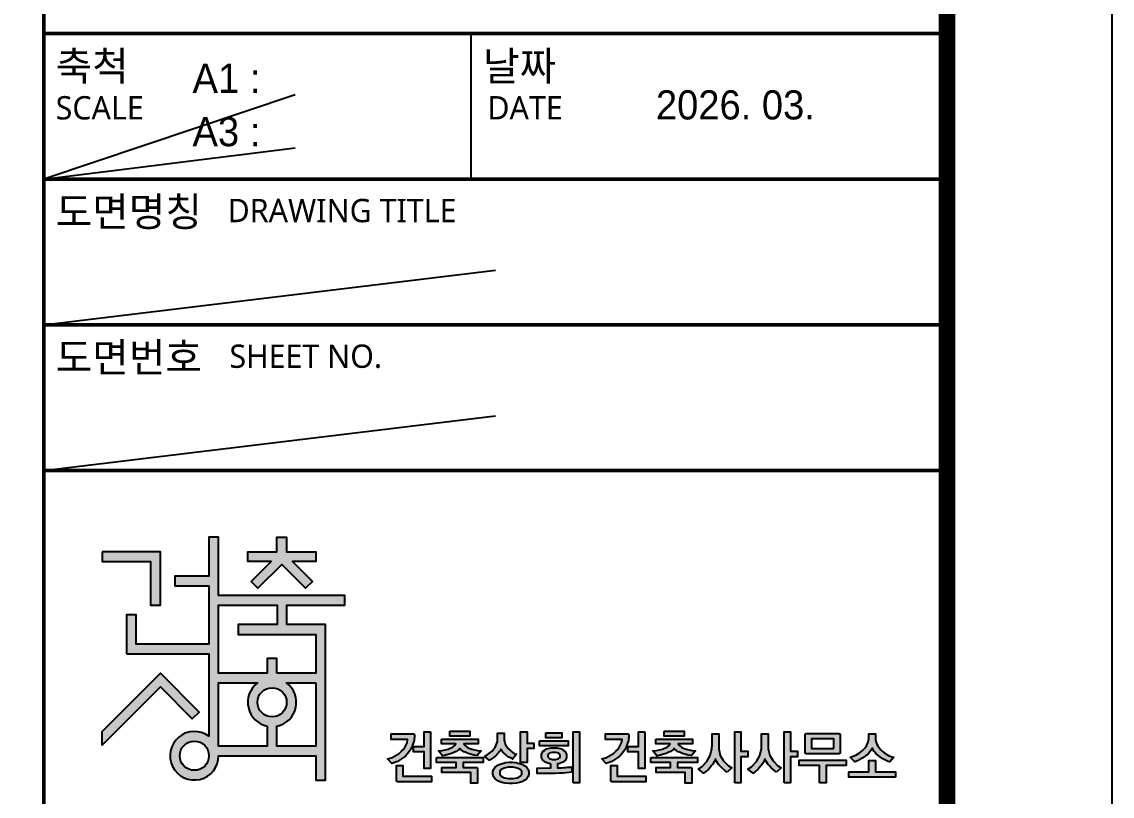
# Model space of a CAD drawing. Header units: millimetres. Extents: x 0 to 841, y 0 to 594.
# Drawn here: x 728.7 to 841, y 76.5 to 156.2 of the extents above; entities that cross this region are included whole.
import ezdxf

# ---------------------------------------------------------------- set-up
doc = ezdxf.new("R2010")
doc.units = ezdxf.units.MM
doc.header["$MEASUREMENT"] = 0
doc.layers.add('A-TEXT-NOTE', color=7, linetype='Continuous')
doc.layers.add('G3TITLE', color=7, linetype='Continuous')
doc.layers.add('no plot', color=191, linetype='Continuous', plot=False)
doc.styles.add('Gtx', font='')
doc.styles.add('간삼타이틀', font='malgun.ttf')
doc.styles.get('Gtx').set_extended_font_data('Dotum')

# ---------------------------------------------------------------- blocks, each defined once
blk = doc.blocks.new('A$C13fab443')
at = {"layer": 'G3TITLE'}
h = blk.add_hatch(color=1, dxfattribs=at)
h.paths.add_polyline_path([(-35.5, 1.36), (-35.72, 1.39), (-36.07, 1.53), (-36.2, 1.64), (-36.33, 1.74), (-36.46, 2.01), (-36.46, 2.17), (-36.46, 2.36), (-36.29, 2.66), (-36.11, 2.77), (-35.93, 2.89), (-35.46, 3), (-35.17, 3), (-34.87, 3), (-34.4, 2.89), (-34.23, 2.77), (-34.05, 2.66), (-33.87, 2.36), (-33.87, 2.17), (-33.87, 2.02), (-34, 1.75), (-34.13, 1.64), (-34.25, 1.54), (-34.59, 1.4), (-34.8, 1.37), (-34.8, 0.94), (-34.72, 0.94), (-34.54, 0.95), (-34.45, 0.96), (-34.35, 0.96), (-34.16, 0.97), (-34.06, 0.98), (-33.96, 0.98), (-33.77, 1), (-33.68, 1.01), (-33.59, 1.01), (-33.42, 1.03), (-33.35, 1.05), (-33.35, 0.49), (-33.62, 0.46), (-34.27, 0.4), (-34.65, 0.39), (-35.04, 0.37), (-35.85, 0.36), (-36.29, 0.36), (-36.89, 0.36), (-36.89, 0.92), (-35.5, 0.93)])
h.paths.add_polyline_path([(-38.61, 1.51), (-38.61, 4.64), (-37.95, 4.64), (-37.95, 3.5), (-37.26, 3.5), (-37.26, 2.94), (-37.95, 2.94), (-37.95, 1.51)])
h.paths.add_polyline_path([(-12.26, 0.5), (-12.45, 0.63), (-12.8, 0.93), (-12.96, 1.12), (-13.13, 1.3), (-13.37, 1.67), (-13.46, 1.86), (-13.49, 1.77), (-13.58, 1.57), (-13.65, 1.47), (-13.71, 1.37), (-13.85, 1.17), (-13.93, 1.07), (-14.01, 0.98), (-14.19, 0.79), (-14.29, 0.7), (-14.38, 0.61), (-14.57, 0.45), (-14.67, 0.38), (-15.21, 0.81), (-14.85, 1.04), (-14.32, 1.58), (-14.15, 1.91), (-13.98, 2.23), (-13.81, 2.94), (-13.81, 3.32), (-13.81, 4.45), (-13.12, 4.45), (-13.12, 3.29), (-13.12, 2.9), (-12.95, 2.23), (-12.79, 1.94), (-12.62, 1.65), (-12.11, 1.15), (-11.77, 0.94)])
h.paths.add_polyline_path([(-9.16, 4.48), (-5.86, 4.48), (-5.82, 4.48), (-5.76, 4.46), (-5.74, 4.44), (-5.72, 4.42), (-5.7, 4.36), (-5.7, 4.32), (-5.7, 2.55), (-5.7, 2.51), (-5.72, 2.44), (-5.74, 2.42), (-5.76, 2.41), (-5.82, 2.39), (-5.86, 2.39), (-9.17, 2.39), (-9.21, 2.39), (-9.27, 2.41), (-9.29, 2.42), (-9.31, 2.44), (-9.32, 2.5), (-9.32, 2.55), (-9.32, 4.32), (-9.32, 4.36), (-9.31, 4.42), (-9.29, 4.44), (-9.27, 4.46), (-9.21, 4.48)])
h.paths.add_polyline_path([(-11.48, -0.59), (-11.48, 4.64), (-10.82, 4.64), (-10.82, 2.67), (-10.11, 2.67), (-10.11, 2.08), (-10.82, 2.08), (-10.82, -0.59)])
h.paths.add_polyline_path([(-17.35, 0.5), (-17.54, 0.63), (-17.89, 0.93), (-18.06, 1.12), (-18.22, 1.3), (-18.47, 1.67), (-18.55, 1.86), (-18.58, 1.77), (-18.68, 1.57), (-18.74, 1.47), (-18.8, 1.37), (-18.94, 1.17), (-19.03, 1.07), (-19.11, 0.98), (-19.28, 0.79), (-19.38, 0.7), (-19.47, 0.61), (-19.67, 0.45), (-19.77, 0.38), (-20.3, 0.81), (-19.95, 1.04), (-19.42, 1.58), (-19.25, 1.91), (-19.08, 2.23), (-18.91, 2.94), (-18.9, 3.32), (-18.9, 4.45), (-18.21, 4.45), (-18.21, 3.29), (-18.21, 2.9), (-18.05, 2.23), (-17.88, 1.94), (-17.71, 1.65), (-17.21, 1.15), (-16.86, 0.94)])
h.paths.add_polyline_path([(-23.83, 4.71), (-21.77, 4.71), (-21.77, 4.21), (-23.83, 4.21)])
h.paths.add_polyline_path([(-16.57, -0.59), (-16.57, 4.64), (-15.92, 4.64), (-15.92, 2.67), (-15.2, 2.67), (-15.2, 2.08), (-15.92, 2.08), (-15.92, -0.59)])
h.paths.add_polyline_path([(-24.7, 3.91), (-20.9, 3.91), (-20.9, 3.41), (-22.38, 3.41), (-22.3, 3.27), (-22, 3.04), (-21.78, 2.95), (-21.56, 2.86), (-20.97, 2.74), (-20.61, 2.7), (-21, 2.2), (-21.35, 2.26), (-21.93, 2.41), (-22.15, 2.51), (-22.38, 2.6), (-22.69, 2.82), (-22.79, 2.94), (-22.88, 2.82), (-23.19, 2.62), (-23.41, 2.52), (-23.64, 2.43), (-24.23, 2.26), (-24.59, 2.19), (-25, 2.69), (-24.61, 2.74), (-24.01, 2.87), (-23.79, 2.96), (-23.57, 3.05), (-23.28, 3.27), (-23.21, 3.4), (-24.7, 3.4)])
h.paths.add_polyline_path([(-25.21, 2.01), (-20.38, 2.01), (-20.38, 1.48), (-22.46, 1.48), (-22.46, 0.99), (-21.15, 0.99), (-21.1, 0.99), (-21.04, 0.97), (-21.02, 0.95), (-21, 0.93), (-20.98, 0.87), (-20.98, 0.82), (-20.98, -0.62), (-21.66, -0.62), (-21.66, 0.45), (-24.66, 0.45), (-24.66, 0.99), (-23.17, 0.99), (-23.17, 1.48), (-25.21, 1.48)])
h.paths.add_polyline_path([(-25.83, 4.64), (-25.83, 0.88), (-26.48, 0.88), (-26.48, 2.59), (-27.56, 2.59), (-27.56, 3.15), (-26.48, 3.15), (-26.48, 4.64)])
h.paths.add_polyline_path([(-29.17, -0.49), (-29.21, -0.49), (-29.28, -0.47), (-29.29, -0.46), (-29.31, -0.44), (-29.32, -0.37), (-29.32, -0.33), (-29.32, 1.2), (-28.66, 1.2), (-28.66, 0.07), (-25.7, 0.07), (-25.7, -0.49)])
h.paths.add_polyline_path([(-33.21, -0.59), (-33.21, 4.64), (-32.55, 4.64), (-32.55, -0.59)])
h.paths.add_polyline_path([(-27.61, 4.43), (-27.57, 4.43), (-27.51, 4.41), (-27.49, 4.39), (-27.47, 4.37), (-27.45, 4.31), (-27.45, 4.26), (-27.49, 3.76), (-27.82, 2.89), (-28.1, 2.53), (-28.38, 2.16), (-29.23, 1.59), (-29.8, 1.38), (-30.23, 1.88), (-29.77, 2.02), (-29.06, 2.41), (-28.8, 2.66), (-28.54, 2.91), (-28.23, 3.51), (-28.17, 3.87), (-29.88, 3.87), (-29.88, 4.43)])
h.paths.add_polyline_path([(-36.66, 3.73), (-33.7, 3.73), (-33.7, 3.21), (-36.66, 3.21)])
h.paths.add_polyline_path([(-36, 4.56), (-34.36, 4.56), (-34.36, 4.05), (-36, 4.05)])
h.paths.add_polyline_path([(0, 0), (-4.83, 0), (-4.83, 0.55), (-2.76, 0.55), (-2.76, 1.69), (-2.08, 1.69), (-2.08, 0.55), (0, 0.55)])
h.paths.add_polyline_path([(-4.67, 2.04), (-4.47, 2.1), (-4.09, 2.26), (-3.92, 2.36), (-3.74, 2.46), (-3.44, 2.69), (-3.31, 2.82), (-3.19, 2.94), (-2.99, 3.22), (-2.92, 3.37), (-2.85, 3.53), (-2.77, 3.85), (-2.77, 4.01), (-2.77, 4.46), (-2.06, 4.46), (-2.06, 4.01), (-2.06, 3.85), (-1.99, 3.54), (-1.92, 3.38), (-1.84, 3.22), (-1.64, 2.94), (-1.51, 2.8), (-1.38, 2.67), (-1.09, 2.43), (-0.91, 2.33), (-0.74, 2.23), (-0.38, 2.08), (-0.19, 2.03), (-0.61, 1.55), (-0.76, 1.6), (-1.04, 1.72), (-1.18, 1.8), (-1.32, 1.87), (-1.57, 2.04), (-1.69, 2.13), (-1.81, 2.22), (-2.02, 2.42), (-2.12, 2.53), (-2.21, 2.63), (-2.36, 2.85), (-2.42, 2.97), (-2.54, 2.72), (-2.9, 2.3), (-3.13, 2.13), (-3.37, 1.96), (-3.91, 1.66), (-4.21, 1.55)])
h.paths.add_polyline_path([(-7.83, -0.59), (-7.83, 1.17), (-9.92, 1.17), (-9.92, 1.73), (-5.1, 1.73), (-5.1, 1.17), (-7.16, 1.17), (-7.16, -0.59)])
h.paths.add_polyline_path([(-47.27, 2.01), (-42.45, 2.01), (-42.45, 1.48), (-44.53, 1.48), (-44.53, 0.99), (-43.22, 0.99), (-43.17, 0.99), (-43.11, 0.97), (-43.09, 0.95), (-43.07, 0.93), (-43.05, 0.87), (-43.05, 0.82), (-43.05, -0.62), (-43.73, -0.62), (-43.73, 0.45), (-46.73, 0.45), (-46.73, 0.99), (-45.24, 0.99), (-45.24, 1.48), (-47.27, 1.48)])
h.paths.add_polyline_path([(-51.24, -0.49), (-51.28, -0.49), (-51.34, -0.47), (-51.36, -0.46), (-51.38, -0.44), (-51.39, -0.37), (-51.39, -0.33), (-51.39, 1.2), (-50.73, 1.2), (-50.73, 0.07), (-47.77, 0.07), (-47.77, -0.49)])
h.paths.add_polyline_path([(-47.89, 4.64), (-47.89, 0.88), (-48.55, 0.88), (-48.55, 2.59), (-49.63, 2.59), (-49.63, 3.15), (-48.55, 3.15), (-48.55, 4.64)])
h.paths.add_polyline_path([(-49.68, 4.43), (-49.64, 4.43), (-49.57, 4.41), (-49.56, 4.39), (-49.54, 4.37), (-49.52, 4.31), (-49.52, 4.26), (-49.56, 3.76), (-49.89, 2.89), (-50.17, 2.53), (-50.45, 2.16), (-51.3, 1.59), (-51.87, 1.38), (-52.3, 1.88), (-51.84, 2.02), (-51.12, 2.41), (-50.87, 2.66), (-50.61, 2.91), (-50.3, 3.51), (-50.24, 3.87), (-51.95, 3.87), (-51.95, 4.43)])
h.paths.add_polyline_path([(-46.77, 3.91), (-42.97, 3.91), (-42.97, 3.41), (-44.45, 3.41), (-44.37, 3.27), (-44.07, 3.04), (-43.85, 2.95), (-43.63, 2.86), (-43.04, 2.74), (-42.68, 2.7), (-43.07, 2.2), (-43.42, 2.26), (-44, 2.41), (-44.22, 2.51), (-44.45, 2.6), (-44.76, 2.82), (-44.86, 2.94), (-44.94, 2.82), (-45.26, 2.62), (-45.48, 2.52), (-45.71, 2.43), (-46.3, 2.26), (-46.66, 2.19), (-47.06, 2.69), (-46.68, 2.74), (-46.08, 2.87), (-45.86, 2.96), (-45.64, 3.05), (-45.35, 3.27), (-45.28, 3.4), (-46.77, 3.4)])
h.paths.add_polyline_path([(-45.9, 4.71), (-43.84, 4.71), (-43.84, 4.21), (-45.9, 4.21)])
h.paths.add_polyline_path([(-39.62, 1.52), (-39.42, 1.52), (-39.06, 1.48), (-38.89, 1.44), (-38.72, 1.4), (-38.42, 1.3), (-38.3, 1.23), (-38.17, 1.16), (-37.98, 0.98), (-37.91, 0.88), (-37.84, 0.78), (-37.77, 0.55), (-37.77, 0.41), (-37.77, 0.28), (-37.84, 0.04), (-37.91, -0.06), (-37.98, -0.16), (-38.17, -0.33), (-38.3, -0.4), (-38.42, -0.47), (-38.72, -0.58), (-38.89, -0.61), (-39.06, -0.65), (-39.43, -0.68), (-39.63, -0.68), (-39.83, -0.68), (-40.2, -0.65), (-40.37, -0.61), (-40.54, -0.58), (-40.83, -0.47), (-40.95, -0.4), (-41.07, -0.33), (-41.26, -0.16), (-41.33, -0.06), (-41.4, 0.04), (-41.47, 0.28), (-41.47, 0.41), (-41.47, 0.54), (-41.4, 0.77), (-41.33, 0.88), (-41.26, 0.98), (-41.06, 1.15), (-40.94, 1.23), (-40.81, 1.3), (-40.52, 1.4), (-40.35, 1.44), (-40.18, 1.48), (-39.82, 1.52)])
h.paths.add_polyline_path([(-42.34, 2.14), (-42.04, 2.29), (-41.54, 2.67), (-41.36, 2.9), (-41.18, 3.13), (-41, 3.65), (-41, 3.94), (-41, 4.53), (-40.3, 4.53), (-40.3, 3.95), (-40.3, 3.81), (-40.25, 3.55), (-40.2, 3.42), (-40.15, 3.3), (-40.01, 3.07), (-39.92, 2.96), (-39.83, 2.86), (-39.63, 2.68), (-39.51, 2.6), (-39.4, 2.52), (-39.16, 2.39), (-39.03, 2.35), (-39.44, 1.85), (-39.53, 1.9), (-39.72, 2), (-39.82, 2.06), (-39.91, 2.12), (-40.08, 2.25), (-40.16, 2.32), (-40.24, 2.39), (-40.39, 2.52), (-40.45, 2.6), (-40.51, 2.67), (-40.61, 2.81), (-40.64, 2.87), (-40.67, 2.8), (-40.76, 2.65), (-40.82, 2.58), (-40.88, 2.5), (-41.02, 2.34), (-41.09, 2.26), (-41.17, 2.18), (-41.35, 2.04), (-41.45, 1.97), (-41.54, 1.89), (-41.74, 1.77), (-41.84, 1.72)])
h.paths.add_polyline_path([(-35.17, 2.53), (-35.33, 2.53), (-35.56, 2.48), (-35.64, 2.43), (-35.71, 2.38), (-35.79, 2.25), (-35.79, 2.17), (-35.79, 2.09), (-35.71, 1.97), (-35.64, 1.92), (-35.56, 1.87), (-35.32, 1.82), (-35.17, 1.82), (-35.01, 1.82), (-34.77, 1.87), (-34.7, 1.92), (-34.62, 1.97), (-34.54, 2.09), (-34.54, 2.17), (-34.54, 2.25), (-34.62, 2.38), (-34.7, 2.43), (-34.77, 2.48), (-35.01, 2.53)], flags=16)
h.paths.add_polyline_path([(-6.36, 2.94), (-6.36, 3.93), (-8.66, 3.93), (-8.66, 2.94)], flags=16)
h.paths.add_polyline_path([(-39.62, 1), (-39.88, 1), (-40.29, 0.92), (-40.45, 0.85), (-40.6, 0.77), (-40.76, 0.56), (-40.76, 0.43), (-40.76, 0.29), (-40.6, 0.07), (-40.44, -0.01), (-40.28, -0.09), (-39.87, -0.17), (-39.62, -0.17), (-39.37, -0.17), (-38.95, -0.09), (-38.8, -0.01), (-38.64, 0.08), (-38.48, 0.29), (-38.48, 0.43), (-38.48, 0.56), (-38.64, 0.78), (-38.79, 0.85), (-38.95, 0.92), (-39.36, 1)], flags=16)
at = {"layer": 'G3TITLE', "color": 1}
for points in [[(-47.89, 4.64), (-47.89, 0.88), (-48.55, 0.88), (-48.55, 2.59), (-49.63, 2.59), (-49.63, 3.15), (-48.55, 3.15), (-48.55, 4.64)], [(-45.9, 4.71), (-43.84, 4.71), (-43.84, 4.21), (-45.9, 4.21)], [(-42.34, 2.14), (-42.04, 2.29), (-41.54, 2.67), (-41.36, 2.9), (-41.18, 3.13), (-41, 3.65), (-41, 3.94), (-41, 4.53), (-40.3, 4.53), (-40.3, 3.95), (-40.3, 3.81), (-40.25, 3.55), (-40.2, 3.42), (-40.15, 3.3), (-40.01, 3.07), (-39.92, 2.96), (-39.83, 2.86), (-39.63, 2.68), (-39.51, 2.6), (-39.4, 2.52), (-39.16, 2.39), (-39.03, 2.35), (-39.44, 1.85), (-39.53, 1.9), (-39.72, 2), (-39.82, 2.06), (-39.91, 2.12), (-40.08, 2.25), (-40.16, 2.32), (-40.24, 2.39), (-40.39, 2.52), (-40.45, 2.6), (-40.51, 2.67), (-40.61, 2.81), (-40.64, 2.87), (-40.67, 2.8), (-40.76, 2.65), (-40.82, 2.58), (-40.88, 2.5), (-41.02, 2.34), (-41.09, 2.26), (-41.17, 2.18), (-41.35, 2.04), (-41.45, 1.97), (-41.54, 1.89), (-41.74, 1.77), (-41.84, 1.72)], [(-38.61, 1.51), (-38.61, 4.64), (-37.95, 4.64), (-37.95, 3.5), (-37.26, 3.5), (-37.26, 2.94), (-37.95, 2.94), (-37.95, 1.51)], [(-36, 4.56), (-34.36, 4.56), (-34.36, 4.05), (-36, 4.05)], [(-33.21, -0.59), (-33.21, 4.64), (-32.55, 4.64), (-32.55, -0.59)], [(-25.83, 4.64), (-25.83, 0.88), (-26.48, 0.88), (-26.48, 2.59), (-27.56, 2.59), (-27.56, 3.15), (-26.48, 3.15), (-26.48, 4.64)], [(-23.83, 4.71), (-21.77, 4.71), (-21.77, 4.21), (-23.83, 4.21)], [(-16.57, -0.59), (-16.57, 4.64), (-15.92, 4.64), (-15.92, 2.67), (-15.2, 2.67), (-15.2, 2.08), (-15.92, 2.08), (-15.92, -0.59)], [(-11.48, -0.59), (-11.48, 4.64), (-10.82, 4.64), (-10.82, 2.67), (-10.11, 2.67), (-10.11, 2.08), (-10.82, 2.08), (-10.82, -0.59)], [(-49.68, 4.43), (-49.64, 4.43), (-49.57, 4.41), (-49.56, 4.39), (-49.54, 4.37), (-49.52, 4.31), (-49.52, 4.26), (-49.56, 3.76), (-49.89, 2.89), (-50.17, 2.53), (-50.45, 2.16), (-51.3, 1.59), (-51.87, 1.38), (-52.3, 1.88), (-51.84, 2.02), (-51.12, 2.41), (-50.87, 2.66), (-50.61, 2.91), (-50.3, 3.51), (-50.24, 3.87), (-51.95, 3.87), (-51.95, 4.43)], [(-46.77, 3.91), (-42.97, 3.91), (-42.97, 3.41), (-44.45, 3.41), (-44.37, 3.27), (-44.07, 3.04), (-43.85, 2.95), (-43.63, 2.86), (-43.04, 2.74), (-42.68, 2.7), (-43.07, 2.2), (-43.42, 2.26), (-44, 2.41), (-44.22, 2.51), (-44.45, 2.6), (-44.76, 2.82), (-44.86, 2.94), (-44.94, 2.82), (-45.26, 2.62), (-45.48, 2.52), (-45.71, 2.43), (-46.3, 2.26), (-46.66, 2.19), (-47.06, 2.69), (-46.68, 2.74), (-46.08, 2.87), (-45.86, 2.96), (-45.64, 3.05), (-45.35, 3.27), (-45.28, 3.4), (-46.77, 3.4)], [(-36.66, 3.73), (-33.7, 3.73), (-33.7, 3.21), (-36.66, 3.21)], [(-27.61, 4.43), (-27.57, 4.43), (-27.51, 4.41), (-27.49, 4.39), (-27.47, 4.37), (-27.45, 4.31), (-27.45, 4.26), (-27.49, 3.76), (-27.82, 2.89), (-28.1, 2.53), (-28.38, 2.16), (-29.23, 1.59), (-29.8, 1.38), (-30.23, 1.88), (-29.77, 2.02), (-29.06, 2.41), (-28.8, 2.66), (-28.54, 2.91), (-28.23, 3.51), (-28.17, 3.87), (-29.88, 3.87), (-29.88, 4.43)], [(-24.7, 3.91), (-20.9, 3.91), (-20.9, 3.41), (-22.38, 3.41), (-22.3, 3.27), (-22, 3.04), (-21.78, 2.95), (-21.56, 2.86), (-20.97, 2.74), (-20.61, 2.7), (-21, 2.2), (-21.35, 2.26), (-21.93, 2.41), (-22.15, 2.51), (-22.38, 2.6), (-22.69, 2.82), (-22.79, 2.94), (-22.88, 2.82), (-23.19, 2.62), (-23.41, 2.52), (-23.64, 2.43), (-24.23, 2.26), (-24.59, 2.19), (-25, 2.69), (-24.61, 2.74), (-24.01, 2.87), (-23.79, 2.96), (-23.57, 3.05), (-23.28, 3.27), (-23.21, 3.4), (-24.7, 3.4)], [(-17.35, 0.5), (-17.54, 0.63), (-17.89, 0.93), (-18.06, 1.12), (-18.22, 1.3), (-18.47, 1.67), (-18.55, 1.86), (-18.58, 1.77), (-18.68, 1.57), (-18.74, 1.47), (-18.8, 1.37), (-18.94, 1.17), (-19.03, 1.07), (-19.11, 0.98), (-19.28, 0.79), (-19.38, 0.7), (-19.47, 0.61), (-19.67, 0.45), (-19.77, 0.38), (-20.3, 0.81), (-19.95, 1.04), (-19.42, 1.58), (-19.25, 1.91), (-19.08, 2.23), (-18.91, 2.94), (-18.9, 3.32), (-18.9, 4.45), (-18.21, 4.45), (-18.21, 3.29), (-18.21, 2.9), (-18.05, 2.23), (-17.88, 1.94), (-17.71, 1.65), (-17.21, 1.15), (-16.86, 0.94)], [(-12.26, 0.5), (-12.45, 0.63), (-12.8, 0.93), (-12.96, 1.12), (-13.13, 1.3), (-13.37, 1.67), (-13.46, 1.86), (-13.49, 1.77), (-13.58, 1.57), (-13.65, 1.47), (-13.71, 1.37), (-13.85, 1.17), (-13.93, 1.07), (-14.01, 0.98), (-14.19, 0.79), (-14.29, 0.7), (-14.38, 0.61), (-14.57, 0.45), (-14.67, 0.38), (-15.21, 0.81), (-14.85, 1.04), (-14.32, 1.58), (-14.15, 1.91), (-13.98, 2.23), (-13.81, 2.94), (-13.81, 3.32), (-13.81, 4.45), (-13.12, 4.45), (-13.12, 3.29), (-13.12, 2.9), (-12.95, 2.23), (-12.79, 1.94), (-12.62, 1.65), (-12.11, 1.15), (-11.77, 0.94)], [(-9.16, 4.48), (-5.86, 4.48), (-5.82, 4.48), (-5.76, 4.46), (-5.74, 4.44), (-5.72, 4.42), (-5.7, 4.36), (-5.7, 4.32), (-5.7, 2.55), (-5.7, 2.51), (-5.72, 2.44), (-5.74, 2.42), (-5.76, 2.41), (-5.82, 2.39), (-5.86, 2.39), (-9.17, 2.39), (-9.21, 2.39), (-9.27, 2.41), (-9.29, 2.42), (-9.31, 2.44), (-9.32, 2.5), (-9.32, 2.55), (-9.32, 4.32), (-9.32, 4.36), (-9.31, 4.42), (-9.29, 4.44), (-9.27, 4.46), (-9.21, 4.48), (-9.16, 4.48)], [(-6.36, 2.94), (-6.36, 3.93), (-8.66, 3.93), (-8.66, 2.94)], [(-4.67, 2.04), (-4.47, 2.1), (-4.09, 2.26), (-3.92, 2.36), (-3.74, 2.46), (-3.44, 2.69), (-3.31, 2.82), (-3.19, 2.94), (-2.99, 3.22), (-2.92, 3.37), (-2.85, 3.53), (-2.77, 3.85), (-2.77, 4.01), (-2.77, 4.46), (-2.06, 4.46), (-2.06, 4.01), (-2.06, 3.85), (-1.99, 3.54), (-1.92, 3.38), (-1.84, 3.22), (-1.64, 2.94), (-1.51, 2.8), (-1.38, 2.67), (-1.09, 2.43), (-0.91, 2.33), (-0.74, 2.23), (-0.38, 2.08), (-0.19, 2.03), (-0.61, 1.55), (-0.76, 1.6), (-1.04, 1.72), (-1.18, 1.8), (-1.32, 1.87), (-1.57, 2.04), (-1.69, 2.13), (-1.81, 2.22), (-2.02, 2.42), (-2.12, 2.53), (-2.21, 2.63), (-2.36, 2.85), (-2.42, 2.97), (-2.54, 2.72), (-2.9, 2.3), (-3.13, 2.13), (-3.37, 1.96), (-3.91, 1.66), (-4.21, 1.55)], [(-35.5, 1.36), (-35.72, 1.39), (-36.07, 1.53), (-36.2, 1.64), (-36.33, 1.74), (-36.46, 2.01), (-36.46, 2.17), (-36.46, 2.36), (-36.29, 2.66), (-36.11, 2.77), (-35.93, 2.89), (-35.46, 3), (-35.17, 3), (-34.87, 3), (-34.4, 2.89), (-34.23, 2.77), (-34.05, 2.66), (-33.87, 2.36), (-33.87, 2.17), (-33.87, 2.02), (-34, 1.75), (-34.13, 1.64), (-34.25, 1.54), (-34.59, 1.4), (-34.8, 1.37), (-34.8, 0.94), (-34.72, 0.94), (-34.54, 0.95), (-34.45, 0.96), (-34.35, 0.96), (-34.16, 0.97), (-34.06, 0.98), (-33.96, 0.98), (-33.77, 1), (-33.68, 1.01), (-33.59, 1.01), (-33.42, 1.03), (-33.35, 1.05), (-33.35, 0.49), (-33.62, 0.46), (-34.27, 0.4), (-34.65, 0.39), (-35.04, 0.37), (-35.85, 0.36), (-36.29, 0.36), (-36.89, 0.36), (-36.89, 0.92), (-35.5, 0.93)], [(-35.17, 2.53), (-35.33, 2.53), (-35.56, 2.48), (-35.64, 2.43), (-35.71, 2.38), (-35.79, 2.25), (-35.79, 2.17), (-35.79, 2.09), (-35.71, 1.97), (-35.64, 1.92), (-35.56, 1.87), (-35.32, 1.82), (-35.17, 1.82), (-35.01, 1.82), (-34.77, 1.87), (-34.7, 1.92), (-34.62, 1.97), (-34.54, 2.09), (-34.54, 2.17), (-34.54, 2.25), (-34.62, 2.38), (-34.7, 2.43), (-34.77, 2.48), (-35.01, 2.53), (-35.17, 2.53)], [(-51.24, -0.49), (-51.28, -0.49), (-51.34, -0.47), (-51.36, -0.46), (-51.38, -0.44), (-51.39, -0.37), (-51.39, -0.33), (-51.39, 1.2), (-50.73, 1.2), (-50.73, 0.07), (-47.77, 0.07), (-47.77, -0.49)], [(-47.27, 2.01), (-42.45, 2.01), (-42.45, 1.48), (-44.53, 1.48), (-44.53, 0.99), (-43.22, 0.99), (-43.17, 0.99), (-43.11, 0.97), (-43.09, 0.95), (-43.07, 0.93), (-43.05, 0.87), (-43.05, 0.82), (-43.05, -0.62), (-43.73, -0.62), (-43.73, 0.45), (-46.73, 0.45), (-46.73, 0.99), (-45.24, 0.99), (-45.24, 1.48), (-47.27, 1.48)], [(-39.62, 1.52), (-39.42, 1.52), (-39.06, 1.48), (-38.89, 1.44), (-38.72, 1.4), (-38.42, 1.3), (-38.3, 1.23), (-38.17, 1.16), (-37.98, 0.98), (-37.91, 0.88), (-37.84, 0.78), (-37.77, 0.55), (-37.77, 0.41), (-37.77, 0.28), (-37.84, 0.04), (-37.91, -0.06), (-37.98, -0.16), (-38.17, -0.33), (-38.3, -0.4), (-38.42, -0.47), (-38.72, -0.58), (-38.89, -0.61), (-39.06, -0.65), (-39.43, -0.68), (-39.63, -0.68), (-39.83, -0.68), (-40.2, -0.65), (-40.37, -0.61), (-40.54, -0.58), (-40.83, -0.47), (-40.95, -0.4), (-41.07, -0.33), (-41.26, -0.16), (-41.33, -0.06), (-41.4, 0.04), (-41.47, 0.28), (-41.47, 0.41), (-41.47, 0.54), (-41.4, 0.77), (-41.33, 0.88), (-41.26, 0.98), (-41.06, 1.15), (-40.94, 1.23), (-40.81, 1.3), (-40.52, 1.4), (-40.35, 1.44), (-40.18, 1.48), (-39.82, 1.52), (-39.62, 1.52)], [(-29.17, -0.49), (-29.21, -0.49), (-29.28, -0.47), (-29.29, -0.46), (-29.31, -0.44), (-29.32, -0.37), (-29.32, -0.33), (-29.32, 1.2), (-28.66, 1.2), (-28.66, 0.07), (-25.7, 0.07), (-25.7, -0.49)], [(-25.21, 2.01), (-20.38, 2.01), (-20.38, 1.48), (-22.46, 1.48), (-22.46, 0.99), (-21.15, 0.99), (-21.1, 0.99), (-21.04, 0.97), (-21.02, 0.95), (-21, 0.93), (-20.98, 0.87), (-20.98, 0.82), (-20.98, -0.62), (-21.66, -0.62), (-21.66, 0.45), (-24.66, 0.45), (-24.66, 0.99), (-23.17, 0.99), (-23.17, 1.48), (-25.21, 1.48)], [(-7.83, -0.59), (-7.83, 1.17), (-9.92, 1.17), (-9.92, 1.73), (-5.1, 1.73), (-5.1, 1.17), (-7.16, 1.17), (-7.16, -0.59)], [(0, 0), (-4.83, 0), (-4.83, 0.55), (-2.76, 0.55), (-2.76, 1.69), (-2.08, 1.69), (-2.08, 0.55), (0, 0.55)], [(-39.62, 1), (-39.88, 1), (-40.29, 0.92), (-40.45, 0.85), (-40.6, 0.77), (-40.76, 0.56), (-40.76, 0.43), (-40.76, 0.29), (-40.6, 0.07), (-40.44, -0.01), (-40.28, -0.09), (-39.87, -0.17), (-39.62, -0.17), (-39.37, -0.17), (-38.95, -0.09), (-38.8, -0.01), (-38.64, 0.08), (-38.48, 0.29), (-38.48, 0.43), (-38.48, 0.56), (-38.64, 0.78), (-38.79, 0.85), (-38.95, 0.92), (-39.36, 1), (-39.62, 1)]]:
    blk.add_lwpolyline(points, close=True, dxfattribs=at)

msp = doc.modelspace()

# ---------------------------------------------------------------- hatches: boundary and pattern name
at = {"layer": 'G3TITLE'}
h = msp.add_hatch(color=1, dxfattribs=at)
h.paths.add_polyline_path([(739.5, 91.13), (748, 91.13), (748, 82.63, 1.387426), (746.5, 78.13, 0.414214), (749, 80.63), (759, 80.63), (759, 78.13), (760, 78.13), (760, 94.13), (756.01, 94.13), (756.01, 96.13), (762, 96.13), (762, 97.13), (749, 97.13), (749, 103.13), (748, 103.13), (748, 99.13), (744.5, 99.13), (744.5, 98.13), (748, 98.13), (748, 92.13), (740.5, 92.13), (740.5, 95.13), (739.5, 95.13)])
h.paths.add_polyline_path([(755, 103.13), (755, 101.63), (752, 101.63), (752, 100.63), (754.4, 100.63), (752.34, 98.58), (753.05, 97.87), (755.5, 100.32), (757.95, 97.87), (758.66, 98.58), (756.6, 100.63), (759, 100.63), (759, 101.63), (756, 101.63), (756, 103.13)])
h.paths.add_polyline_path([(737, 101.63), (737, 100.63), (742, 100.63), (742, 96.13), (743, 96.13), (743, 101.63)])
h.paths.add_polyline_path([(737, 81.72), (743, 87.72), (746.29, 84.43), (747, 85.13), (743, 89.13), (737, 83.13)])
h.paths.add_polyline_path([(748, 80.63, -1), (745, 80.63, -1)], flags=16)
h.paths.add_polyline_path([(755, 89.13), (755, 90.63), (754, 90.63), (754, 89.13), (749, 89.13), (749, 96.13), (755.01, 96.13), (755.01, 94.13), (751, 94.13), (751, 93.13), (759, 93.13), (759, 89.13)], flags=16)
h.paths.add_polyline_path([(756, 86.13, -1), (753, 86.13, -1)], flags=16)
h.paths.add_polyline_path([(759, 88.13), (759, 81.63), (755, 81.63), (755, 83.68, 0.646887), (756, 88.13)], flags=16)
h.paths.add_polyline_path([(754, 83.68), (754, 81.63), (749, 81.63), (749, 88.13), (753, 88.13, 0.646887)], flags=16)

# ---------------------------------------------------------------- linework, layer by layer
at = {"layer": 'G3TITLE', "color": 1}
msp.add_line((775, 140), (775, 155), dxfattribs=at)
for points in [[(841, 0), (841, 594), (0, 594), (0, 0)], [(752.34, 98.58), (754.4, 100.63), (752, 100.63), (752, 101.63), (755, 101.63), (755, 103.13), (756, 103.13), (756, 101.63), (759, 101.63), (759, 100.63), (756.6, 100.63), (758.66, 98.58), (757.95, 97.87), (755.5, 100.32), (753.05, 97.87)], [(737, 101.63), (737, 100.63), (742, 100.63), (742, 96.13), (743, 96.13), (743, 101.63)], [(755, 89.13), (755, 90.63), (754, 90.63), (754, 89.13), (749, 89.13), (749, 96.13), (755.01, 96.13), (755.01, 94.13), (751, 94.13), (751, 93.13), (759, 93.13), (759, 89.13)], [(737, 83.13), (743, 89.13), (747, 85.13), (746.29, 84.43), (743, 87.72), (737, 81.72)]]:
    msp.add_lwpolyline(points, close=True, dxfattribs=at)
at = {"layer": 'G3TITLE', "color": 6, "const_width": 1.7}
msp.add_lwpolyline([(824, 343.5), (824, 577), (731, 577), (381, 577), (31, 577), (31, 297), (31, 17), (381, 17), (731, 17), (824, 17)], close=True, dxfattribs=at)
at = {"layer": 'G3TITLE', "color": 1, "const_width": 0.4}
for points in [[(731, 577), (731, 17)], [(731, 155), (824, 155)], [(731, 140), (824, 140)], [(731, 140), (824, 140)], [(731, 125), (824, 125)], [(731, 110), (824, 110)]]:
    msp.add_lwpolyline(points, dxfattribs=at)
at = {"layer": 'G3TITLE', "color": 1}
for points in [[(739.5, 91.13), (748, 91.13), (748, 82.63, 4.236068), (749, 80.63), (759, 80.63), (759, 78.13), (760, 78.13), (760, 94.13), (756.01, 94.13), (756.01, 96.13), (762, 96.13), (762, 97.13), (749, 97.13), (749, 103.13), (748, 103.13), (748, 99.13), (744.5, 99.13), (744.5, 98.13), (748, 98.13), (748, 92.13), (740.5, 92.13), (740.5, 95.13), (739.5, 95.13)], [(754, 83.68), (754, 81.63), (749, 81.63), (749, 88.13), (753, 88.13, 0.646887)], [(756, 86.13, -1), (753, 86.13, -1)], [(759, 88.13), (759, 81.63), (755, 81.63), (755, 83.68, 0.646887), (756, 88.13)], [(748, 80.63, -1), (745, 80.63, -1)]]:
    msp.add_lwpolyline(points, format="xyb", close=True, dxfattribs=at)
at = {"layer": 'no plot'}
for points in [[(756.87, 148.67), (731, 140)], [(731, 140), (756.87, 143.23)], [(731, 125), (777.5, 130.63)], [(731, 110), (777.5, 115.63)]]:
    msp.add_lwpolyline(points, dxfattribs=at)

# ---------------------------------------------------------------- block references
at = {"layer": 'G3TITLE'}
msp.add_blockref('A$C13fab443', (818.7, 78.44), dxfattribs=at)

# ---------------------------------------------------------------- texts
at = {"layer": 'A-TEXT-NOTE', "style": 'Gtx'}
for s, p in [('A1 : ', (746.31, 148.89)), ('2026. 03.', (794.02, 146.15)), ('A3 : ', (746.31, 143.39))]:
    msp.add_text(s, height=3, dxfattribs=at).set_placement(p)
at = {"layer": 'G3TITLE', "color": 1, "style": '간삼타이틀'}
for s, height, p in [('축척', 3, (732.22, 150.15)), ('날짜', 3, (776.22, 150.15)), ('SCALE', 2.4, (732.22, 146.15)), ('DATE', 2.4, (776.67, 146.15)), ('도면명칭', 3, (732.22, 135.15)), ('DRAWING TITLE', 2.4, (749.92, 135.57)), ('도면번호', 3, (732.22, 120.15)), ('SHEET NO.', 2.4, (750.11, 120.57))]:
    msp.add_text(s, height=height, dxfattribs=at).set_placement(p)

doc.saveas('drawing.dxf')
